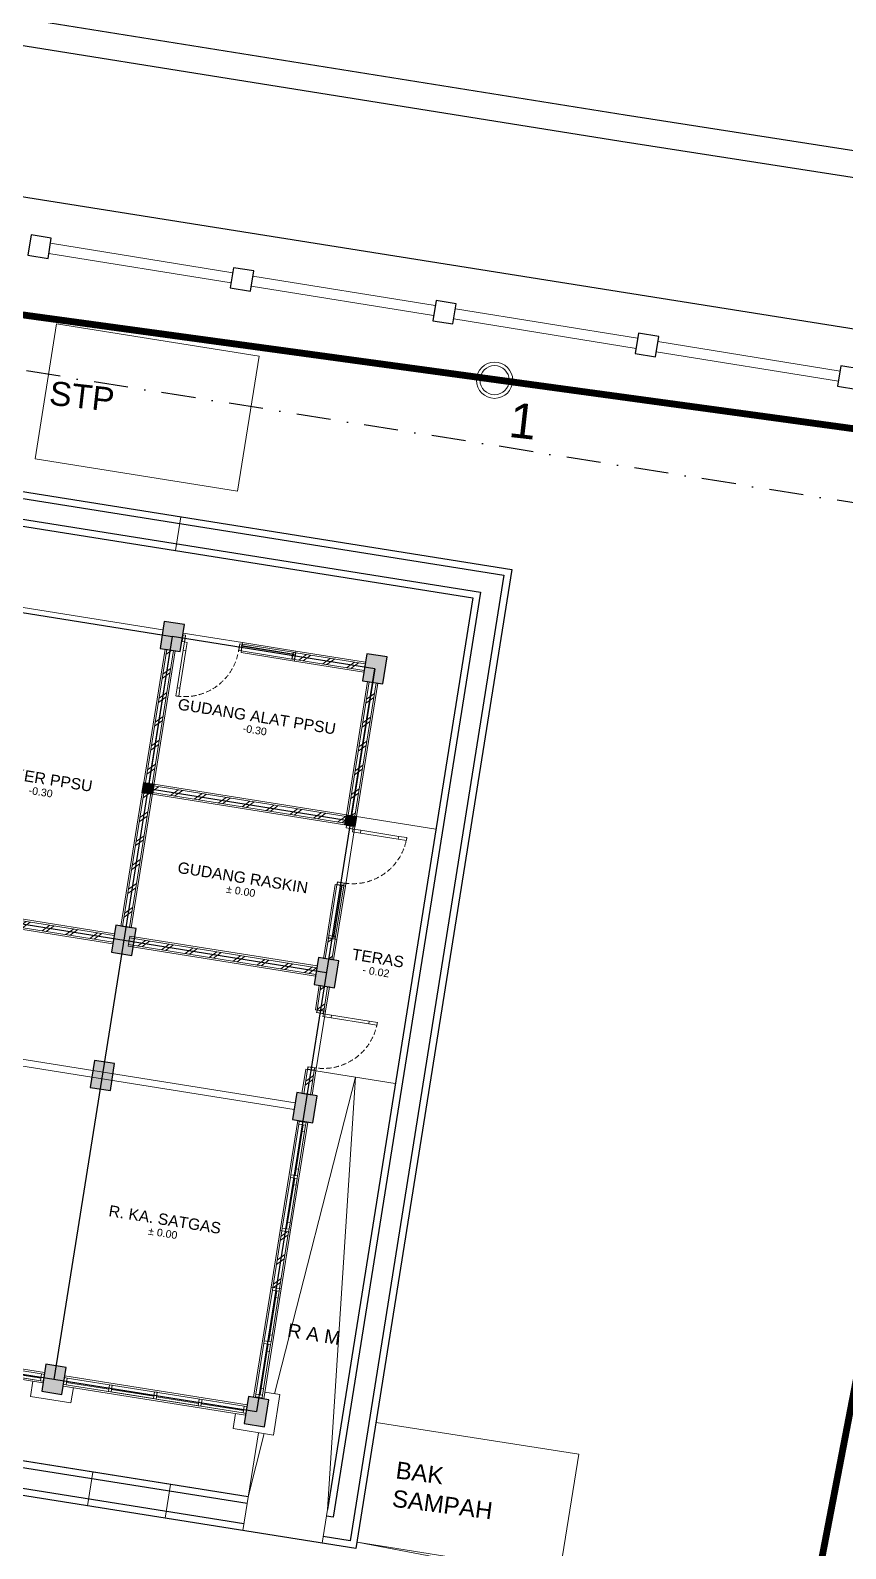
# Model space of a CAD drawing. Header units: millimetres. Extents: x -11 to 19578, y -101 to 21543.
# Drawn here: x 13356 to 15741, y 14722 to 19162 of the extents above; entities that cross this region are included whole.
import ezdxf
from ezdxf.enums import TextEntityAlignment as Align

# ---------------------------------------------------------------- set-up
doc = ezdxf.new("R2010")
doc.units = ezdxf.units.MM
for name, pattern in [('DASHDOT', [1, 0.5, -0.25, 0, -0.25]), ('HIDDEN', [0.375, 0.25, -0.125]), ('JIS_02_0.7', [1.35, 0.75, -0.6])]:
    doc.linetypes.add(name, pattern=pattern)
for name, color, linetype, lineweight in [('ars', 11, 'Continuous', 5), ('dinding', 5, 'Continuous', 15), ('GSB', 5, 'DASHDOT', 30), ('KOLOM', 1, 'Continuous', 30), ('kus', 63, 'Continuous', 15), ('KUSEN', 30, 'Continuous', 15), ('lan', 7, 'Continuous', 15), ('not', 7, 'Continuous', 20), ('PAGAR', 4, 'Continuous', 15), ('PARTISI', 190, 'Continuous', 9), ('sol kol', 8, 'Continuous', 0), ('u', 6, 'Continuous', 20)]:
    doc.layers.add(name, color=color, linetype=linetype, lineweight=lineweight)
doc.layers.add('as', color=1, linetype='Continuous', plot=False)
doc.layers.add('batas jalan', color=3, linetype='Continuous')
doc.layers.add('REN.JALAN', color=6, linetype='Continuous')
doc.styles.get("Standard").update_dxf_attribs({"font": 'arial.ttf'})
pattern_1 = [(45, (-0.5, 0), (-0.1767767, 0.1767767), []), (45, (-0.4375, 0), (-0.1767767, 0.1767767), [])]
pattern_2 = [(45, (-1.5, 0), (-0.1767767, 0.1767767), []), (45, (-1.4375, 0), (-0.1767767, 0.1767767), [])]

# ---------------------------------------------------------------- blocks, each defined once
blk = doc.blocks.new('NOTASI RUANG')
at = {"layer": 'not'}
for height, p in [(0.26, (-0.011, 0.3)), (0.175, (-0.009, -0.017))]:
    blk.add_attdef('RUANG', text='', height=height, dxfattribs=at).set_placement(p, align=Align.MIDDLE_CENTER)
blk = doc.blocks.new('KP')
at = {"layer": 'KOLOM'}
blk.add_lwpolyline([(0.075, -0.075), (-0.075, -0.075), (-0.075, 0.075), (0.075, 0.075), (0.075, -0.075)], dxfattribs=at)
blk = doc.blocks.new('K1')
at = {"layer": 'KOLOM'}
blk.add_lwpolyline([(0.2, 0.15), (-0.2, 0.15), (-0.2, -0.15), (0.2, -0.15), (0.2, 0.15)], dxfattribs=at)
blk = doc.blocks.new('P 80')
at = {"linetype": 'HIDDEN', "ltscale": 0.3}
blk.add_lwpolyline([(-0.84, 0.1, -0.414214), (-0.04, 0.9, -1.303225)], format="xyb", dxfattribs=at)
for points in [[(-0.04, 0.9), (-0.08, 0.9), (-0.08, 0.78), (-0.04, 0.78)], [(-0.04, 0.78), (-0.08, 0.78), (-0.08, 0.22), (-0.04, 0.22)], [(-0.835, 0.06), (-0.84, 0.06), (-0.84, 0.061), (-0.84, 0.1), (-0.88, 0.1), (-0.88, 0), (-0.84, 0), (-0.84, 0.056), (-0.835, 0.058)], [(-0.842, 0.002), (-0.878, 0.002), (-0.878, 0.098), (-0.842, 0.098)], [(-0.04, 0.1), (-0.08, 0.1), (-0.08, 0.22), (-0.04, 0.22)], [(-0.045, 0.06), (-0.04, 0.06), (-0.04, 0.061), (-0.04, 0.1), (0, 0.1), (0, 0), (-0.04, 0), (-0.04, 0.056), (-0.045, 0.058)], [(-0.038, 0.002), (-0.002, 0.002), (-0.002, 0.098), (-0.038, 0.098)]]:
    blk.add_lwpolyline(points, close=True)
blk = doc.blocks.new('DENAH LANTAI DASAR')
at = {"layer": 'ars'}
h = blk.add_hatch(dxfattribs=at)
h.set_pattern_fill('TEMBOK', color=256, scale=0.25)
h.set_pattern_definition(pattern_1)
h.paths.add_polyline_path([(11.85, 14.2), (10.82, 14.2), (10.82, 14.3), (11.85, 14.3)])
h = blk.add_hatch(dxfattribs=at)
h.set_pattern_fill('TEMBOK', color=256, scale=0.25)
h.set_pattern_definition(pattern_1)
h.paths.add_polyline_path([(9.05, 9.95), (9.05, 14.05), (8.95, 14.05), (8.95, 9.95)])
h = blk.add_hatch(dxfattribs=at)
h.set_pattern_fill('TEMBOK', color=256, scale=0.25)
h.set_pattern_definition(pattern_2)
h.paths.add_polyline_path([(12.05, 14.05), (12.05, 12.075), (11.95, 12.075), (11.95, 14.05)])
h = blk.add_hatch(dxfattribs=at)
h.set_pattern_fill('TEMBOK', color=256, scale=0.25)
h.set_pattern_definition(pattern_1)
h.paths.add_polyline_path([(11.925, 12.05), (9.075, 12.05), (9.075, 11.95), (11.925, 11.95)])
h = blk.add_hatch(dxfattribs=at)
h.set_pattern_fill('TEMBOK', color=256, scale=0.25)
h.set_pattern_definition(pattern_2)
h.paths.add_polyline_path([(12.05, 10.255), (12.05, 9.95), (11.95, 9.95), (11.95, 10.255)])
h = blk.add_hatch(dxfattribs=at)
h.set_pattern_fill('TEMBOK', color=256, scale=0.25)
h.set_pattern_definition(pattern_1)
h.paths.add_polyline_path([(8.85, 9.7), (6.15, 9.7), (6.15, 9.8), (8.85, 9.8)])
h = blk.add_hatch(dxfattribs=at)
h.set_pattern_fill('TEMBOK', color=256, scale=0.25)
h.set_pattern_definition(pattern_1)
h.paths.add_polyline_path([(11.85, 9.8), (9.075, 9.8), (9.075, 9.7), (11.85, 9.7)])
h = blk.add_hatch(dxfattribs=at)
h.set_pattern_fill('TEMBOK', color=256, scale=0.25)
h.set_pattern_definition(pattern_2)
h.paths.add_polyline_path([(11.95, 9.19), (11.95, 9.55), (12.05, 9.55), (12.05, 9.19)])
h = blk.add_hatch(dxfattribs=at)
h.set_pattern_fill('TEMBOK', color=256, scale=0.25)
h.set_pattern_definition(pattern_2)
h.paths.add_polyline_path([(11.95, 8.31), (11.95, 7.95), (12.05, 7.95), (12.05, 8.31)])
h = blk.add_hatch(dxfattribs=at)
h.set_pattern_fill('TEMBOK', color=256, scale=0.25)
h.set_pattern_definition([(45, (9.5, 1.63), (-0.176777, 0.176777), []), (45, (9.5625, 1.63), (-0.176777, 0.176777), [])])
h.paths.add_polyline_path([(12.05, 5.92), (12.05, 5.08), (11.95, 5.08), (11.95, 5.92)])
at = {"layer": 'sol kol'}
for points in [[(8.85, 14.45), (8.85, 14.05), (9.15, 14.05), (9.15, 14.45)], [(11.85, 14.45), (11.85, 14.05), (12.15, 14.05), (12.15, 14.45)], [(8.925, 12.075), (9.075, 12.075), (9.075, 11.925), (8.925, 11.925)], [(11.925, 12.075), (12.075, 12.075), (12.075, 11.925), (11.925, 11.925)], [(8.85, 9.95), (8.85, 9.55), (9.15, 9.55), (9.15, 9.95)], [(11.85, 9.95), (11.85, 9.55), (12.15, 9.55), (12.15, 9.95)], [(8.85, 7.95), (8.85, 7.55), (9.15, 7.55), (9.15, 7.95)], [(11.85, 7.95), (11.85, 7.55), (12.15, 7.55), (12.15, 7.95)], [(8.85, 3.45), (8.85, 3.05), (9.15, 3.05), (9.15, 3.45)], [(11.85, 3.45), (11.85, 3.05), (12.15, 3.05), (12.15, 3.45)]]:
    blk.add_hatch(color=256, dxfattribs=at).paths.add_polyline_path(points)
for p, q in [((-12.75, 16), (13.75, 16)), ((13.75, 16), (13.75, 1.5)), ((6.15, 15.9), (13.65, 15.9)), ((13.65, 15.9), (13.65, 1.6)), ((6.15, 15.6), (13.35, 15.6)), ((13.35, 15.6), (13.35, 1.9)), ((6.15, 15.5), (13.25, 15.5)), ((13.25, 15.5), (13.25, 2)), ((12.075, 2), (3.25, 2)), ((12.075, 1.9), (3.35, 1.9)), ((13.35, 1.9), (13.25, 1.9)), ((12.075, 1.6), (3.65, 1.6)), ((13.65, 1.6), (13.25, 1.6)), ((13.75, 1.5), (3.75, 1.5))]:
    blk.add_line(p, q)
at = {"layer": 'ars'}
for points in [[(11.85, 14.2), (10.82, 14.2), (10.82, 14.3), (11.85, 14.3)], [(9.05, 9.95), (9.05, 14.05), (8.95, 14.05), (8.95, 9.95)], [(12.05, 14.05), (12.05, 12.075), (11.95, 12.075), (11.95, 14.05)], [(11.925, 12.05), (9.075, 12.05), (9.075, 11.95), (11.925, 11.95)], [(12.05, 10.255), (12.05, 9.95), (11.95, 9.95), (11.95, 10.255)], [(8.85, 9.7), (6.15, 9.7), (6.15, 9.8), (8.85, 9.8)], [(11.85, 9.8), (9.075, 9.8), (9.075, 9.7), (11.85, 9.7)], [(11.95, 9.19), (11.95, 9.55), (12.05, 9.55), (12.05, 9.19)], [(11.95, 8.31), (11.95, 7.95), (12.05, 7.95), (12.05, 8.31)], [(12.05, 5.92), (12.05, 5.08), (11.95, 5.08), (11.95, 5.92)]]:
    blk.add_lwpolyline(points, close=True, dxfattribs=at)
at = {"layer": 'as'}
for points in [[(6, 14.25), (9, 14.25)], [(9, 14.25), (9, 3.25)], [(12, 14.25), (12, 3.25)], [(12, 9.75), (6, 9.75)], [(5, 3.25), (12, 3.25)]]:
    blk.add_lwpolyline(points, dxfattribs=at)
blk.add_lwpolyline([(9, 12), (12, 12), (12, 14.25), (9, 14.25)], close=True, dxfattribs=at)
at = {"layer": 'dinding'}
for points in [[(11.85, 14.175), (10.82, 14.175), (10.82, 14.325), (11.85, 14.325)], [(9.075, 9.95), (9.075, 14.05), (8.925, 14.05), (8.925, 9.95)], [(12.075, 14.05), (12.075, 12.075), (11.925, 12.075), (11.925, 14.05)], [(11.925, 12.075), (9.075, 12.075), (9.075, 11.925), (11.925, 11.925)], [(12.075, 10.255), (12.075, 9.95), (11.925, 9.95), (11.925, 10.255)], [(8.85, 9.675), (6.15, 9.675), (6.15, 9.825), (8.85, 9.825)], [(11.85, 9.825), (9.075, 9.825), (9.075, 9.675), (11.85, 9.675)], [(11.925, 9.19), (11.925, 9.55), (12.075, 9.55), (12.075, 9.19)], [(11.925, 8.31), (11.925, 7.95), (12.075, 7.95), (12.075, 8.31)], [(12.075, 5.92), (12.075, 5.08), (11.925, 5.08), (11.925, 5.92)]]:
    blk.add_lwpolyline(points, close=True, dxfattribs=at)
at = {"layer": 'kus'}
for p, q in [((11.95, 6.75), (11.95, 7.5)), ((12.015, 6.75), (12.015, 7.5)), ((12.015, 7.4), (12.05, 7.4)), ((12.05, 6.75), (12.05, 7.5)), ((11.95, 5.96), (11.95, 6.71)), ((12.015, 6.85), (12.05, 6.85)), ((12.015, 5.96), (12.015, 6.71)), ((12.05, 5.96), (12.05, 6.71)), ((12.015, 6.61), (12.05, 6.61)), ((12.015, 6.06), (12.05, 6.06)), ((11.95, 5.04), (11.95, 4.29)), ((12.015, 5.04), (12.015, 4.29)), ((12.015, 4.94), (12.05, 4.94)), ((12.05, 5.04), (12.05, 4.29)), ((11.95, 4.25), (11.95, 3.5)), ((12.015, 4.39), (12.05, 4.39)), ((12.015, 4.25), (12.015, 3.5)), ((12.05, 4.25), (12.05, 3.5)), ((12.015, 4.15), (12.05, 4.15)), ((12.015, 3.6), (12.05, 3.6))]:
    blk.add_line(p, q, dxfattribs=at)
for points in [[(12.05, 7.5), (12.05, 7.54), (11.95, 7.54), (11.95, 7.5)], [(12.05, 6.71), (12.05, 6.75), (11.95, 6.75), (11.95, 6.71)], [(12.05, 5.92), (12.05, 5.96), (11.95, 5.96), (11.95, 5.92)], [(12.05, 5.08), (12.05, 5.04), (11.95, 5.04), (11.95, 5.08)], [(12.05, 4.29), (12.05, 4.25), (11.95, 4.25), (11.95, 4.29)], [(12.05, 3.5), (12.05, 3.46), (11.95, 3.46), (11.95, 3.5)], [(6.19, 3.3), (8.81, 3.3), (8.81, 3.2), (6.19, 3.2)], [(8.185, 3.235), (8.81, 3.235), (8.81, 3.2), (8.185, 3.2)], [(8.85, 3.2), (8.81, 3.2), (8.81, 3.3), (8.85, 3.3)], [(9.19, 3.2), (9.15, 3.2), (9.15, 3.3), (9.19, 3.3)], [(9.19, 3.3), (11.81, 3.3), (11.81, 3.2), (9.19, 3.2)], [(9.815, 3.235), (9.19, 3.235), (9.19, 3.2), (9.815, 3.2)], [(9.855, 3.2), (9.815, 3.2), (9.815, 3.3), (9.855, 3.3)], [(10.48, 3.235), (9.855, 3.235), (9.855, 3.2), (10.48, 3.2)], [(10.52, 3.2), (10.48, 3.2), (10.48, 3.3), (10.52, 3.3)], [(11.145, 3.235), (10.52, 3.235), (10.52, 3.2), (11.145, 3.2)], [(11.185, 3.2), (11.145, 3.2), (11.145, 3.3), (11.185, 3.3)], [(11.185, 3.235), (11.81, 3.235), (11.81, 3.2), (11.185, 3.2)], [(11.85, 3.2), (11.81, 3.2), (11.81, 3.3), (11.85, 3.3)]]:
    blk.add_lwpolyline(points, close=True, dxfattribs=at)
at = {"layer": 'KUSEN'}
for p, q in [((10.78, 14.3), (10.03, 14.3)), ((10.78, 14.278), (10.78, 14.3)), ((10.78, 14.3), (10.82, 14.3)), ((10.781, 14.278), (10.78, 14.278)), ((10.78, 14.2), (10.78, 14.267)), ((10.78, 14.267), (10.781, 14.267)), ((10.781, 14.276), (10.781, 14.278)), ((10.783, 14.276), (10.781, 14.276)), ((10.781, 14.267), (10.781, 14.27)), ((10.781, 14.27), (10.783, 14.27)), ((10.782, 14.298), (10.818, 14.298)), ((10.782, 14.28), (10.782, 14.298)), ((10.797, 14.28), (10.782, 14.28)), ((10.782, 14.202), (10.782, 14.265)), ((10.782, 14.265), (10.797, 14.265)), ((10.785, 14.278), (10.783, 14.276)), ((10.783, 14.27), (10.785, 14.267)), ((10.795, 14.278), (10.785, 14.278)), ((10.785, 14.267), (10.795, 14.267)), ((10.795, 14.267), (10.795, 14.278)), ((10.797, 14.265), (10.797, 14.28)), ((10.818, 14.298), (10.818, 14.202)), ((10.82, 14.3), (10.82, 14.244)), ((10.82, 14.244), (10.82, 14.242)), ((10.82, 14.242), (10.82, 14.24)), ((10.82, 14.24), (10.82, 14.2)), ((10.78, 14.2), (10.03, 14.2)), ((10.82, 14.2), (10.78, 14.2)), ((10.818, 14.202), (10.782, 14.202)), ((11.95, 10.295), (11.95, 11.045)), ((12.05, 10.295), (12.05, 11.045)), ((11.95, 10.255), (11.95, 10.295)), ((11.95, 10.295), (12.017, 10.295)), ((11.99, 10.255), (11.95, 10.255)), ((11.952, 10.257), (11.952, 10.293)), ((11.952, 10.293), (12.015, 10.293)), ((12.048, 10.257), (11.952, 10.257)), ((11.992, 10.255), (11.99, 10.255)), ((11.994, 10.255), (11.992, 10.255)), ((12.05, 10.255), (11.994, 10.255)), ((12.015, 10.293), (12.015, 10.278)), ((12.015, 10.278), (12.03, 10.278)), ((12.017, 10.295), (12.017, 10.294)), ((12.017, 10.294), (12.019, 10.294)), ((12.019, 10.292), (12.017, 10.29)), ((12.017, 10.29), (12.017, 10.28)), ((12.017, 10.28), (12.028, 10.28)), ((12.019, 10.294), (12.019, 10.292)), ((12.026, 10.292), (12.026, 10.294)), ((12.026, 10.294), (12.028, 10.294)), ((12.028, 10.29), (12.026, 10.292)), ((12.028, 10.294), (12.028, 10.295)), ((12.028, 10.295), (12.05, 10.295)), ((12.028, 10.28), (12.028, 10.29)), ((12.03, 10.278), (12.03, 10.293)), ((12.03, 10.293), (12.048, 10.293)), ((12.048, 10.293), (12.048, 10.257)), ((12.05, 10.295), (12.05, 10.255))]:
    blk.add_line(p, q, dxfattribs=at)
for points in [[(9.195, 14.24), (9.19, 14.24), (9.19, 14.239), (9.19, 14.2), (9.15, 14.2), (9.15, 14.3), (9.19, 14.3), (9.19, 14.244), (9.195, 14.242)], [(9.188, 14.298), (9.152, 14.298), (9.152, 14.202), (9.188, 14.202)], [(9.985, 14.24), (9.99, 14.24), (9.99, 14.239), (9.99, 14.2), (10.03, 14.2), (10.03, 14.3), (9.99, 14.3), (9.99, 14.244), (9.985, 14.242)], [(9.992, 14.298), (10.028, 14.298), (10.028, 14.202), (9.992, 14.202)], [(10.795, 14.277), (10.795, 14.268), (10.02, 14.268), (10.02, 14.277)], [(9.19, 14.2), (9.23, 14.2), (9.23, 14.08), (9.19, 14.08)], [(9.19, 13.52), (9.23, 13.52), (9.23, 14.08), (9.19, 14.08)], [(9.19, 13.4), (9.23, 13.4), (9.23, 13.52), (9.19, 13.52)], [(12.01, 11.88), (12.01, 11.885), (12.011, 11.885), (12.05, 11.885), (12.05, 11.925), (11.95, 11.925), (11.95, 11.885), (12.006, 11.885), (12.008, 11.88)], [(11.952, 11.887), (11.952, 11.923), (12.048, 11.923), (12.048, 11.887)], [(12.05, 11.885), (12.05, 11.845), (12.17, 11.845), (12.17, 11.885)], [(12.73, 11.885), (12.73, 11.845), (12.17, 11.845), (12.17, 11.885)], [(12.85, 11.885), (12.85, 11.845), (12.73, 11.845), (12.73, 11.885)], [(12.01, 11.09), (12.01, 11.085), (12.011, 11.085), (12.05, 11.085), (12.05, 11.045), (11.95, 11.045), (11.95, 11.085), (12.006, 11.085), (12.008, 11.09)], [(11.952, 11.083), (11.952, 11.047), (12.048, 11.047), (12.048, 11.083)], [(12.027, 10.28), (12.018, 10.28), (12.018, 11.055), (12.027, 11.055)]]:
    blk.add_lwpolyline(points, close=True, dxfattribs=at)
at = {"layer": 'KUSEN', "linetype": 'HIDDEN', "ltscale": 0.3}
for points in [[(9.99, 14.2, -0.414214), (9.19, 13.4, -1.303225)], [(12.05, 11.085, 0.414214), (12.85, 11.885, 1.303225)]]:
    blk.add_lwpolyline(points, format="xyb", dxfattribs=at)
at = {"layer": 'lan'}
for p, q in [((8.85, 15.5), (8.85, 16)), ((6.15, 14.325), (8.85, 14.325)), ((10.03, 14.325), (9.15, 14.325)), ((12.075, 12.075), (13.25, 12.075)), ((12.075, 11.045), (12.075, 11.925)), ((12.075, 8.31), (12.075, 9.19)), ((12.075, 8.31), (13.25, 8.31)), ((12.219, 3.55), (12.662, 8.31)), ((13.25, 2), (12.662, 8.31)), ((12.3, 3.55), (12.075, 3.55)), ((12.3, 3.55), (12.3, 2.95)), ((8.7, 3.175), (8.7, 2.95)), ((9.3, 3.175), (9.3, 2.95)), ((11.7, 3.175), (11.7, 2.95)), ((9.3, 2.95), (8.7, 2.95)), ((12.3, 2.95), (11.7, 2.95)), ((12.075, 2), (12.163, 2.95)), ((12.075, 2.95), (12.075, 1.5)), ((13.25, 2), (13.25, 1.5))]:
    blk.add_line(p, q, dxfattribs=at)
for points in [[(10.82, 14.325), (10.03, 14.325), (10.03, 14.175), (10.82, 14.175)], [(12.075, 10.255), (12.075, 11.045), (11.925, 11.045), (11.925, 10.255)], [(12.075, 7.55), (12.075, 5.92), (11.925, 5.92), (11.925, 7.55)], [(12.075, 5.08), (12.075, 3.45), (11.925, 3.45), (11.925, 5.08)], [(6.15, 3.325), (8.85, 3.325), (8.85, 3.175), (6.15, 3.175)], [(9.15, 3.325), (11.85, 3.325), (11.85, 3.175), (9.15, 3.175)]]:
    blk.add_lwpolyline(points, close=True, dxfattribs=at)
at = {"layer": 'PARTISI'}
blk.add_lwpolyline([(6.93, 7.8), (11.85, 7.8), (11.85, 7.7), (6.93, 7.7)], close=True, dxfattribs=at)
ref = blk.add_blockref('NOTASI RUANG', (10.413, 13.101), dxfattribs=dict(xscale=0.6323962268195373, yscale=0.6323962268195373, zscale=0.6323962268195373))
ref.add_attrib('RUANG', '-0.30', dxfattribs={"layer": 'not', "height": 0.1108}).set_placement((10.407, 13.09), align=Align.MIDDLE_CENTER)
ref.add_attrib('RUANG', 'GUDANG ALAT PPSU', dxfattribs={"layer": 'not', "height": 0.16432}).set_placement((10.406, 13.29), align=Align.MIDDLE_CENTER)
ref = blk.add_blockref('NOTASI RUANG', (7.463, 11.713), dxfattribs=dict(xscale=0.6323962268195373, yscale=0.6323962268195373, zscale=0.6323962268195373))
ref.add_attrib('RUANG', '-0.30', dxfattribs={"layer": 'not', "height": 0.1108}).set_placement((7.457, 11.702), align=Align.MIDDLE_CENTER)
ref.add_attrib('RUANG', 'LOKER PPSU', dxfattribs={"layer": 'not', "height": 0.1643}).set_placement((7.456, 11.902), align=Align.MIDDLE_CENTER)
ref = blk.add_blockref('NOTASI RUANG', (10.581, 10.742), dxfattribs=dict(xscale=0.6323962268195373, yscale=0.6323962268195373, zscale=0.6323962268195373))
ref.add_attrib('RUANG', '%%P 0.00', dxfattribs={"layer": 'not', "height": 0.1108}).set_placement((10.575, 10.731), align=Align.MIDDLE_CENTER)
ref.add_attrib('RUANG', 'GUDANG RASKIN', dxfattribs={"layer": 'not', "height": 0.16432}).set_placement((10.574, 10.931), align=Align.MIDDLE_CENTER)
ref = blk.add_blockref('NOTASI RUANG', (12.719, 9.89), dxfattribs=dict(xscale=0.6323962268195373, yscale=0.6323962268195373, zscale=0.6323962268195373))
ref.add_attrib('RUANG', '- 0.02', dxfattribs={"layer": 'not', "height": 0.1108}).set_placement((12.713, 9.879), align=Align.MIDDLE_CENTER)
ref.add_attrib('RUANG', 'TERAS', dxfattribs={"layer": 'not', "height": 0.1643}).set_placement((12.711, 10.079), align=Align.MIDDLE_CENTER)
ref = blk.add_blockref('NOTASI RUANG', (10.242, 5.624), dxfattribs=dict(xscale=0.6323962268195373, yscale=0.6323962268195373, zscale=0.6323962268195373))
ref.add_attrib('RUANG', '%%P 0.00', dxfattribs={"layer": 'not', "height": 0.1108}).set_placement((10.236, 5.613), align=Align.MIDDLE_CENTER)
ref.add_attrib('RUANG', 'R. KA. SATGAS', dxfattribs={"layer": 'not', "height": 0.16432}).set_placement((10.235, 5.814), align=Align.MIDDLE_CENTER)
ref = blk.add_blockref('NOTASI RUANG', (12.659, 4.312), dxfattribs=dict(xscale=0.6323962268195373, yscale=0.6323962268195373, zscale=0.6323962268195373))
ref.add_attrib('RUANG', 'R A M', dxfattribs={"layer": 'not', "height": 0.2}).set_placement((12.652, 4.502), align=Align.MIDDLE_CENTER)
at = {"layer": 'KOLOM'}
for name, p, rotation in [('K1', (9, 14.25), 90), ('K1', (12, 14.25), 90), ('KP', (9, 12), 180), ('KP', (12, 12), 180), ('K1', (9, 9.75), 90), ('K1', (12, 9.75), 90), ('K1', (9, 7.75), 90), ('K1', (12, 7.75), 90), ('K1', (9, 3.25), 90), ('K1', (12, 3.25), 90)]:
    blk.add_blockref(name, p, dxfattribs=dict(at, rotation=rotation))
at = {"layer": 'KUSEN', "xscale": -1, "rotation": 270.0000000130308}
blk.add_blockref('P 80', (11.95, 9.19), dxfattribs=at)

msp = doc.modelspace()

# ---------------------------------------------------------------- linework, layer by layer
at = {"layer": 'ars'}
for p, q in [((13538.5, 14945.7), (13522.8, 14846.9)), ((13765.8, 14909.5), (13750.1, 14810.7)), ((13989.9, 14853.5), (13977.3, 14774.5))]:
    msp.add_line(p, q, dxfattribs=at)
at = {"layer": 'batas jalan'}
for points in [[(17372.9, 18033), (5710.6, 19887.7), (5440.6, 19727.8), (4397.4, 13671.3), (4546.6, 13550.8), (6901.8, 13353.3), (15202.1, 12515.5), (17372.9, 12235.1)], [(9257.1, 19771.4), (15083.8, 18838.5), (17377.7, 18481.5)]]:
    msp.add_lwpolyline(points, dxfattribs=at)
at = {"layer": 'GSB', "ltscale": 200}
msp.add_line((17790.8, 17457.8), (8214.4, 18983.8), dxfattribs=at)
at = {"layer": 'KOLOM'}
for points in [[(13348.5, 18504.9), (13407.7, 18495.3), (13417.3, 18554.5), (13358.1, 18564.1)], [(13940.8, 18409.1), (14000, 18399.5), (14009.6, 18458.7), (13950.4, 18468.3)], [(14533.1, 18313.2), (14592.3, 18303.7), (14601.9, 18362.9), (14542.7, 18372.5)], [(15125.4, 18217.4), (15184.6, 18207.8), (15194.2, 18267.1), (15135, 18276.6)], [(15717.7, 18121.6), (15776.9, 18112), (15786.5, 18171.2), (15727.3, 18180.8)]]:
    msp.add_lwpolyline(points, close=True, dxfattribs=at)
at = {"layer": 'lan', "color": 6, "linetype": 'JIS_02_0.7', "ltscale": 80, "const_width": 20}
for points in [[(8586.5, 13535.6), (9422.9, 18865.8), (16293.8, 17924.8)], [(9774.2, 13367.3), (15291.9, 12723), (16293.8, 17924.8)]]:
    msp.add_lwpolyline(points, dxfattribs=at)
at = {"layer": 'lan'}
for points in [[(13432.6, 18304.2), (14025.2, 18209.8), (13962.2, 17814.8), (13369.7, 17909.2)], [(14367.6, 15091.1), (14960.3, 14998), (14904.3, 14646.6), (14311.8, 14741)]]:
    msp.add_lwpolyline(points, close=True, dxfattribs=at)
at = {"layer": 'lan', "color": 2}
for radius in [53.1, 42.6]:
    msp.add_circle((14714.1, 18139.2), radius, dxfattribs=at)
at = {"layer": 'PAGAR'}
for p, q in [((13948, 18453.5), (13414.9, 18539.7)), ((13943.2, 18423.9), (13410.1, 18510.1)), ((14540.3, 18357.7), (14007.2, 18443.9)), ((14535.5, 18328), (14002.4, 18414.3)), ((15132.6, 18261.8), (14599.5, 18348.1)), ((15127.8, 18232.2), (14594.7, 18318.5)), ((15724.9, 18166), (15191.8, 18252.2)), ((15720.1, 18136.4), (15187, 18222.6))]:
    msp.add_line(p, q, dxfattribs=at)
msp.add_lwpolyline([(14311.8, 14741), (15545, 14505.7), (15190.9, 12650.1)], dxfattribs=at)
at = {"layer": 'REN.JALAN'}
msp.add_lwpolyline([(9342.1, 19836.2), (15095.8, 18915), (17377.7, 18559.8)], dxfattribs=at)
at = {"layer": 'u'}
msp.add_lwpolyline([(12250, 15151), (13993, 14873.3)], dxfattribs=at)

# ---------------------------------------------------------------- block references
at = {"xscale": 200, "yscale": 200, "zscale": 200, "rotation": 350.9462507932595}
msp.add_blockref('DENAH LANTAI DASAR', (11545.2, 14858.3), dxfattribs=at)

# ---------------------------------------------------------------- texts
at = {"layer": 'not', "attachment_point": 1}
for s, width, insert, char_height, rotation in [('\\pi-90.298;STP', 0.946, (13506.2, 18127.3), 70, 353.5454), ('1', 4.982, (14763.9, 18075.3), 102.1, 353.5015), ('BAK SAMPAH', 2.291, (14429.2, 14977.2), 50, 352.6194)]:
    msp.add_mtext_dynamic_manual_height_columns(s, width=width, gutter_width=12.5, heights=[0], dxfattribs=dict(at, insert=insert, char_height=char_height, rotation=rotation))

doc.saveas('drawing.dxf')
